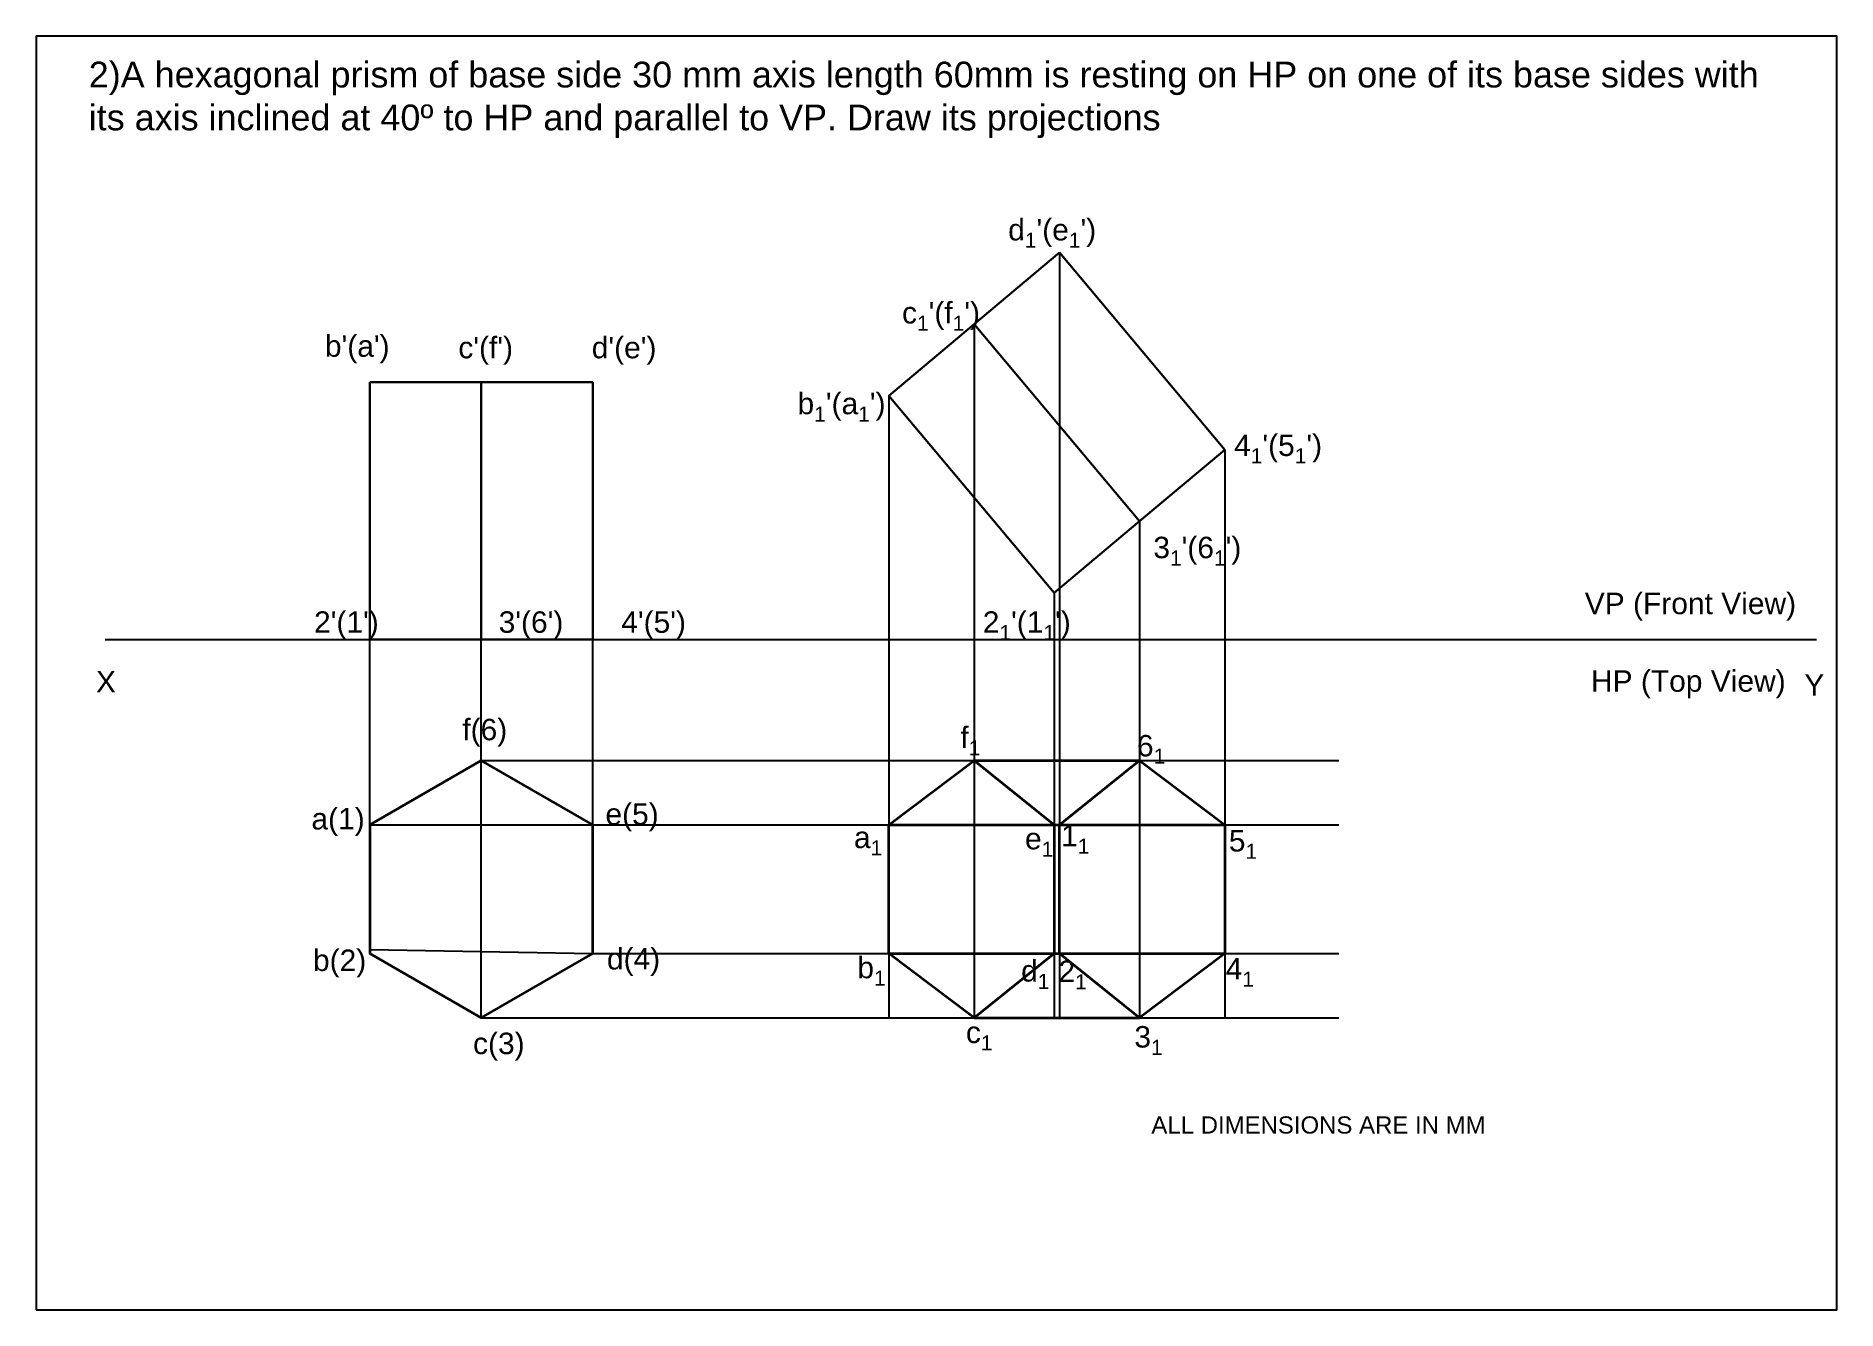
# Model space of a CAD drawing. Header units: millimetres. Extents: x 0 to 420, y 0 to 297.
import ezdxf

# ---------------------------------------------------------------- set-up
doc = ezdxf.new("R2010")
doc.units = ezdxf.units.MM
doc.styles.get("Standard").update_dxf_attribs({"font": 'arial.ttf'})

msp = doc.modelspace()

# ---------------------------------------------------------------- linework, layer by layer
at = {"color": 2, "lineweight": 30}
for p, q in [((198.87, 213.12), (238.67, 246.52)), ((277.24, 200.56), (238.67, 246.52)), ((257.34, 183.86), (218.77, 229.82)), ((77.87, 156.32), (77.87, 216.32)), ((77.87, 216.32), (129.83, 216.32)), ((103.85, 156.32), (103.85, 216.32)), ((129.83, 156.32), (129.83, 216.32)), ((237.43, 167.16), (198.87, 213.12)), ((257.34, 183.86), (277.24, 200.56)), ((237.43, 167.16), (257.34, 183.86)), ((77.87, 156.32), (103.85, 156.32)), ((103.85, 156.32), (129.83, 156.32))]:
    msp.add_line(p, q, dxfattribs=at)
for p, q in [((238.67, 246.52), (238.67, 68.1)), ((218.77, 229.82), (218.77, 68.1)), ((198.87, 213.12), (198.87, 68.1)), ((277.24, 200.56), (277.24, 68.1)), ((257.34, 183.86), (257.34, 68.1)), ((237.43, 167.16), (237.43, 68.1)), ((16.14, 156.32), (415.26, 156.32)), ((77.87, 113.1), (77.87, 156.32)), ((103.85, 128.1), (103.85, 156.32)), ((129.83, 113.1), (129.83, 156.32)), ((103.85, 98.1), (103.85, 128.1)), ((103.85, 128.1), (303.85, 128.1)), ((77.87, 113.1), (129.83, 113.1)), ((129.83, 113.1), (303.85, 113.1)), ((238.67, 83.1), (238.67, 113.1)), ((103.85, 68.1), (103.85, 98.1)), ((77.87, 84.02), (129.83, 83.1)), ((129.83, 83.1), (303.85, 83.1)), ((198.15, 83.1), (198.15, 83.1)), ((103.85, 68.1), (303.85, 68.1)), ((215.7, 68.1), (215.7, 68.1))]:
    msp.add_line(p, q)
at = {"color": 4, "lineweight": 35}
for p, q in [((198.87, 113.1), (218.77, 128.1)), ((218.77, 128.1), (237.43, 113.1)), ((218.77, 128.1), (257.34, 128.1)), ((257.34, 128.1), (277.24, 113.1)), ((198.87, 83.1), (198.87, 113.1)), ((198.87, 113.1), (277.24, 113.1)), ((237.43, 113.1), (237.43, 83.1)), ((277.24, 113.1), (277.24, 83.1)), ((218.77, 68.1), (198.87, 83.1)), ((198.87, 83.1), (277.24, 83.1)), ((237.43, 83.1), (218.77, 68.1)), ((277.24, 83.1), (257.34, 68.1)), ((218.77, 68.1), (257.34, 68.1))]:
    msp.add_line(p, q, dxfattribs=at)
at = {"color": 5, "lineweight": 35}
for p, q in [((238.67, 113.1), (257.34, 128.1)), ((238.67, 83.1), (238.67, 113.1)), ((257.34, 68.1), (238.67, 83.1))]:
    msp.add_line(p, q, dxfattribs=at)
msp.add_lwpolyline([(0, 0), (420, 0), (420, 297), (0, 297)], close=True)
at = {"color": 3, "lineweight": 35}
msp.add_lwpolyline([(77.87, 113.1), (77.87, 83.1), (103.85, 68.1), (129.83, 83.1), (129.83, 113.1), (103.85, 128.1)], close=True, dxfattribs=at)

# ---------------------------------------------------------------- texts
at = {"attachment_point": 1}
for s, width, insert, char_height in [('2)A hexagonal prism of base side 30 mm axis length 60mm is resting on HP on one of its base sides with its axis inclined at 40º to HP and parallel to VP. Draw its projections', 389.2471, (12.3, 291.02), 6), ("\\A1;d{\\H0.7x;\\S^ 1;}'(e{\\H0.7x;\\S^ 1;}')", 17.5871, (226.72, 254.35), 5), ("\\A1;c{\\H0.7x;\\S^ 1;}'(f{\\H0.7x;\\S^ 1;}')", 17.5871, (201.96, 234.99), 5), ("b'(a')", 17.5871, (67.37, 227.23), 5), ("c'(f')", 17.5871, (98.49, 226.87), 5), ("d'(e')", 17.5871, (129.6, 226.87), 5), ("\\A1;b{\\H0.7x;\\S^ 1;}'(a{\\H0.7x;\\S^ 1;}')", 17.5871, (177.59, 213.83), 5), ("\\A1;4{\\H0.7x;\\S^ 1;}'(5{\\H0.7x;\\S^ 1;}')", 17.5871, (279.4, 204.09), 5), ("\\A1;3{\\H0.7x;\\S^ 1;}'(6{\\H0.7x;\\S^ 1;}')", 17.5871, (260.56, 180.26), 5), ('VP (Front View)', 53.7704, (361.18, 167.21), 5), ("2'(1')", 17.5871, (64.84, 162.87), 5), ("3'(6')", 17.5871, (107.89, 162.87), 5), ("4'(5')", 17.5871, (136.48, 162.87), 5), ("\\A1;2{\\H0.7x;\\S^ 1;}'(1{\\H0.7x;\\S^ 1;}')", 17.5871, (220.79, 162.87), 5), ('X', 17.5871, (13.98, 148.96), 5), ('HP (Top View)', 53.0467, (362.63, 149.13), 5), ('Y', 17.5871, (412.38, 148.22), 5), ('f(6)', 17.5871, (99.41, 137.82), 5), ('\\A1;f{\\H0.7x;\\S^ 1;}', 17.5871, (215.58, 135.98), 5), ('\\A1;6{\\H0.7x;\\S^ 1;}', 17.5871, (256.74, 134.05), 5), ('e(5)', 17.5871, (132.79, 118.1), 5), ('a(1)', 17.5871, (64.23, 117.02), 5), ('\\A1;a{\\H0.7x;\\S^ 1;}', 17.5871, (190.74, 112.68), 5), ('\\A1;e{\\H0.7x;\\S^ 1;}', 17.5871, (230.64, 112.39), 5), ('\\A1;1{\\H0.7x;\\S^ 1;}', 17.5871, (239.05, 113.08), 5), ('\\A1;5{\\H0.7x;\\S^ 1;}', 17.5871, (278.18, 111.88), 5), ('b(2)', 17.5871, (64.59, 84.02), 5), ('d(4)', 17.5871, (133.14, 84.38), 5), ('\\A1;b{\\H0.7x;\\S^ 1;}', 17.5871, (191.54, 82.33), 5), ('\\A1;d{\\H0.7x;\\S^ 1;}', 17.5871, (229.74, 81.56), 5), ('\\A1;2{\\H0.7x;\\S^ 1;}', 17.5871, (238.45, 81.46), 5), ('\\A1;4{\\H0.7x;\\S^ 1;}', 17.5871, (277.43, 82.06), 5), ('c(3)', 17.5871, (101.92, 64.65), 5), ('\\A1;c{\\H0.7x;\\S^ 1;}', 17.5871, (216.86, 67.23), 5), ('\\A1;3{\\H0.7x;\\S^ 1;}', 17.5871, (256.14, 66.18), 5)]:
    msp.add_mtext_dynamic_manual_height_columns(s, width=width, gutter_width=12.5, heights=[0], dxfattribs=dict(at, insert=insert, char_height=char_height))
at = {"color": 1, "insert": (260.11, 45.13), "char_height": 4, "attachment_point": 1}
msp.add_mtext_dynamic_manual_height_columns('ALL DIMENSIONS ARE IN MM', width=81.2517, gutter_width=12.5, heights=[5.78], dxfattribs=at)

doc.saveas('drawing.dxf')
